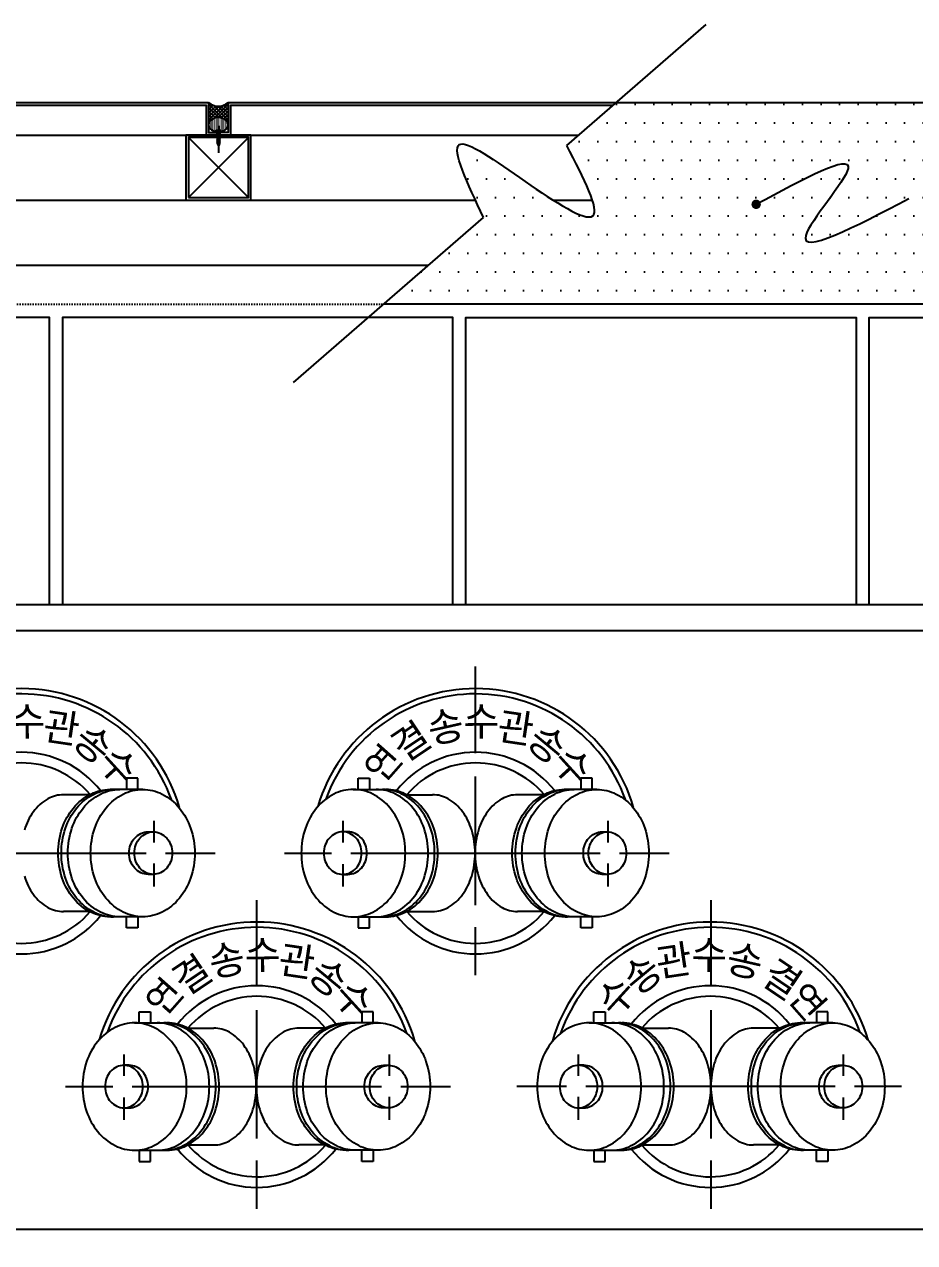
# Model space of a CAD drawing. Header units: millimetres. Extents: x 200 to 163856, y 0 to 163394.
# Drawn here: x 64138 to 64823, y 3743 to 4678 of the extents above; entities that cross this region are included whole.
import ezdxf

# ---------------------------------------------------------------- set-up
doc = ezdxf.new("R2010")
doc.units = ezdxf.units.MM
doc.header["$LTSCALE"] = 10
for name, pattern in [('CEN', [62, 60, -1, 0, -1]), ('CENTER', [65, 60, -2, 1, -2]), ('HIDDEN', [2, 1, -1])]:
    doc.linetypes.add(name, pattern=pattern)
for name, color, linetype in [('01.스텐파이프', 2, 'Continuous'), ('04.부재', 6, 'Continuous'), ('1', 3, 'Continuous'), ('A-ANNO-TEXT1', 7, 'Continuous'), ('A-ST-AXIS-DIM', 7, 'Continuous'), ('ACCY', 6, 'Continuous'), ('CEN', 1, 'CEN'), ('DIM', 4, 'Continuous'), ('g', 3, 'Continuous'), ('OUT', 7, 'Continuous'), ('SYM', 4, 'Continuous'), ('조경', 7, 'Continuous')]:
    doc.layers.add(name, color=color, linetype=linetype)
doc.styles.add('2020음성 1차', font='')
doc.styles.get('2020음성 1차').set_extended_font_data('NanumGothic', bold=True)

# ---------------------------------------------------------------- blocks, each defined once
blk = doc.blocks.new('A$C69C1062F')
at = {"layer": 'ACCY', "color": 1, "linetype": 'CENTER', "ltscale": 10}
blk.add_line((2.2, 0), (2.2, 20.81), dxfattribs=at)
at = {"layer": 'ACCY', "color": 1, "linetype": 'Continuous'}
for p, q in [((0.95, 12.94), (3.14, 13.32)), ((0.95, 12.94), (1.26, 12.82)), ((0.95, 12.17), (3.46, 12.58)), ((0.95, 12.17), (1.26, 12.04)), ((0.95, 11.39), (3.46, 11.8)), ((0.95, 11.39), (1.26, 11.27)), ((0.95, 10.62), (3.46, 11.03)), ((0.95, 10.62), (1.26, 10.49)), ((0.95, 9.84), (3.46, 10.25)), ((0.95, 9.84), (1.26, 9.72)), ((0.95, 9.07), (3.46, 9.48)), ((0.96, 13.01), (2.99, 13.32)), ((0.96, 13.01), (1.26, 13.13)), ((0.96, 12.23), (3.42, 12.64)), ((0.96, 12.23), (1.26, 12.35)), ((0.96, 11.46), (3.42, 11.86)), ((0.96, 11.46), (1.26, 11.58)), ((0.96, 10.68), (3.42, 11.09)), ((0.96, 10.68), (1.26, 10.8)), ((0.96, 9.91), (3.42, 10.31)), ((0.96, 9.91), (1.26, 10.03)), ((0.96, 9.13), (3.42, 9.54)), ((1.26, 13.13), (2.18, 13.32)), ((1.26, 12.82), (3.14, 13.21)), ((1.26, 12.35), (3.14, 12.75)), ((1.26, 12.04), (3.14, 12.43)), ((1.26, 11.58), (3.14, 11.97)), ((1.26, 11.27), (3.14, 11.66)), ((1.26, 10.8), (3.14, 11.2)), ((1.26, 10.49), (3.14, 10.88)), ((1.26, 10.03), (3.14, 10.42)), ((1.26, 9.72), (3.14, 10.11)), ((1.26, 9.25), (3.14, 9.65)), ((3.45, 12.62), (3.14, 12.75)), ((3.44, 12.55), (3.14, 12.43)), ((3.45, 11.85), (3.14, 11.97)), ((3.44, 11.78), (3.14, 11.66)), ((3.45, 11.07), (3.14, 11.2)), ((3.44, 11), (3.14, 10.88)), ((3.45, 10.3), (3.14, 10.42)), ((3.44, 10.23), (3.14, 10.11)), ((3.45, 9.52), (3.14, 9.65)), ((3.44, 9.45), (3.14, 9.33)), ((0.95, 9.07), (1.26, 8.94)), ((0.95, 8.29), (3.46, 8.7)), ((0.95, 8.29), (1.26, 8.17)), ((0.95, 7.52), (3.46, 7.93)), ((0.95, 7.52), (1.26, 7.39)), ((0.95, 6.74), (3.46, 7.15)), ((0.95, 6.74), (1.26, 6.62)), ((0.95, 5.97), (3.46, 6.38)), ((0.95, 5.97), (1.26, 5.84)), ((0.96, 9.13), (1.26, 9.25)), ((0.96, 8.36), (3.42, 8.76)), ((0.96, 8.36), (1.26, 8.48)), ((0.96, 7.58), (3.42, 7.99)), ((0.96, 7.58), (1.26, 7.7)), ((0.96, 6.81), (3.42, 7.21)), ((0.96, 6.81), (1.26, 6.93)), ((0.96, 6.03), (3.42, 6.44)), ((0.96, 6.03), (1.26, 6.15)), ((1.26, 8.94), (3.14, 9.33)), ((1.26, 8.48), (3.14, 8.87)), ((1.26, 8.17), (3.14, 8.56)), ((1.26, 7.7), (3.14, 8.1)), ((1.26, 7.39), (3.14, 7.78)), ((1.26, 6.93), (3.14, 7.32)), ((1.26, 6.62), (3.14, 7.01)), ((1.26, 6.15), (3.14, 6.55)), ((1.26, 5.84), (3.14, 6.23)), ((2.16, 5.45), (3.14, 5.76)), ((2.16, 5.45), (3.42, 5.66)), ((2.17, 5.39), (3.46, 5.6)), ((2.17, 5.39), (3.14, 5.45)), ((3.45, 8.75), (3.14, 8.87)), ((3.44, 8.68), (3.14, 8.56)), ((3.45, 7.97), (3.14, 8.1)), ((3.44, 7.9), (3.14, 7.78)), ((3.45, 7.2), (3.14, 7.32)), ((3.44, 7.13), (3.14, 7.01)), ((3.45, 6.42), (3.14, 6.55)), ((3.44, 6.35), (3.14, 6.23)), ((3.45, 5.64), (3.14, 5.76)), ((3.44, 5.57), (3.14, 5.45))]:
    blk.add_line(p, q, dxfattribs=at)
at = {"layer": 'ACCY', "color": 1}
for p, q in [((1.26, 13.48), (1.96, 14.97)), ((1.26, 13.13), (1.26, 13.48)), ((1.26, 12.35), (1.26, 12.82)), ((1.26, 11.58), (1.26, 12.04)), ((1.26, 10.8), (1.26, 11.27)), ((1.26, 10.03), (1.26, 10.49)), ((1.26, 9.25), (1.26, 9.72)), ((3.14, 13.32), (2.18, 13.32)), ((3.14, 13.48), (2.44, 14.97)), ((3.14, 12.75), (3.14, 13.48)), ((3.14, 11.97), (3.14, 12.43)), ((3.14, 11.2), (3.14, 11.66)), ((3.14, 10.42), (3.14, 10.88)), ((3.14, 9.65), (3.14, 10.11)), ((0, 4.42), (0, 5.04)), ((0, 5.04), (4.4, 5.04)), ((1.26, 8.48), (1.26, 8.94)), ((1.26, 7.7), (1.26, 8.17)), ((1.26, 6.93), (1.26, 7.39)), ((1.26, 6.15), (1.26, 6.62)), ((1.26, 5.04), (1.26, 5.84)), ((3.14, 8.87), (3.14, 9.33)), ((3.14, 8.1), (3.14, 8.56)), ((3.14, 7.32), (3.14, 7.78)), ((3.14, 6.55), (3.14, 7.01)), ((3.14, 5.76), (3.14, 6.23)), ((3.14, 5.04), (3.14, 5.45)), ((4.4, 5.04), (4.4, 4.42))]:
    blk.add_line(p, q, dxfattribs=at)
blk.add_lwpolyline([(3.8, 3.63), (3.66, 3.75), (3.5, 3.81), (3.33, 3.83), (3.16, 3.8), (2.99, 3.76), (2.84, 3.72), (2.71, 3.69), (2.61, 3.69), (2.55, 3.73), (2.52, 3.8), (2.51, 3.9), (2.51, 4.02), (2.52, 4.15), (2.53, 4.28), (2.52, 4.4), (2.5, 4.51), (2.45, 4.59), (2.38, 4.65), (2.29, 4.69), (2.2, 4.7), (2.11, 4.69), (2.02, 4.65), (1.95, 4.59), (1.9, 4.51), (1.88, 4.4), (1.87, 4.28), (1.88, 4.15), (1.89, 4.02), (1.89, 3.9), (1.88, 3.8), (1.85, 3.73), (1.79, 3.69), (1.69, 3.69), (1.56, 3.72), (1.41, 3.76), (1.24, 3.8), (1.07, 3.83), (0.9, 3.81), (0.74, 3.75), (0.6, 3.63)], dxfattribs=at)
at = {"layer": 'ACCY', "color": 1, "linetype": 'Continuous'}
for centre, radius, start, end in [((1, 12.97), 0.0582, 139.86612, 209.92465), ((1, 12.2), 0.0582, 139.86612, 209.92465), ((1, 11.42), 0.0582, 139.86612, 209.92465), ((1, 10.65), 0.0582, 139.86612, 209.92465), ((1, 9.87), 0.0582, 139.86612, 209.92465), ((2.2, 14.81), 0.289, 35.16271, 144.83729), ((3.4, 12.59), 0.0582, 319.86612, 29.92465), ((3.4, 11.82), 0.0582, 319.86612, 29.92465), ((3.4, 11.04), 0.0582, 319.86612, 29.92465), ((3.4, 10.27), 0.0582, 319.86612, 29.92465), ((3.4, 9.49), 0.0582, 319.86612, 29.92465), ((1, 9.1), 0.0582, 139.86612, 209.92465), ((1, 8.32), 0.0582, 139.86612, 209.92465), ((1, 7.55), 0.0582, 139.86612, 209.92465), ((1, 6.77), 0.0582, 139.86612, 209.92465), ((1, 6), 0.0582, 139.86612, 209.92465), ((2.18, 5.42), 0.0378, 130.72712, 249.31493), ((3.4, 8.72), 0.0582, 319.86612, 29.92465), ((3.4, 7.94), 0.0582, 319.86612, 29.92465), ((3.4, 7.17), 0.0582, 319.86612, 29.92465), ((3.4, 6.39), 0.0582, 319.86612, 29.92465), ((3.4, 5.61), 0.0582, 319.86612, 29.92465)]:
    blk.add_arc(centre, radius, start, end, dxfattribs=at)
at = {"layer": 'ACCY', "color": 1}
for centre, radius, start, end in [((0.82, 4.42), 0.818, 180.02335, 254.41138), ((2.2, 9.29), 5.89, 254.20502, 285.79498), ((3.58, 4.42), 0.818, 285.58862, 359.97665)]:
    blk.add_arc(centre, radius, start, end, dxfattribs=at)
blk = doc.blocks.new('A$C5A103C25')
at = {"color": 0, "linetype": 'ByBlock', "const_width": 4.8}
blk.add_lwpolyline([(7.2, 38.7, 1), (2.4, 38.7, 1)], format="xyb", close=True, dxfattribs=at)
at = {"layer": 'DIM'}
blk.add_spline([(4.8, 38.7), (99, 75.3), (55.6, 6.8), (161.3, 44.6)], degree=3, dxfattribs=at)

msp = doc.modelspace()

# ---------------------------------------------------------------- hatches: boundary and pattern name
at = {"layer": '04.부재', "linetype": 'ByBlock'}
h = msp.add_hatch(dxfattribs=at)
h.set_pattern_fill('ANSI37', color=256, scale=15, angle=270, style=0)
h.set_pattern_definition([(45, (6579090.3504, -438635.0318), (1.3258252147, -1.3258252147), []), (315, (6579090.3504, -438635.0318), (-1.3258252147, -1.3258252147), [])])
edge = h.paths.add_edge_path()
edge.add_ellipse((64287.54122, 4601.22494), major_axis=(7.5, 0), ratio=0.724551564, start_angle=0, end_angle=180)
edge.add_line((64280.04122, 4601.22494), (64280.04122, 4618.2908))
edge.add_arc((64287.54122, 4626.55231), 11.15807, 227.76604296, 312.23395704)
edge.add_line((64295.04122, 4618.2908), (64295.04122, 4603.2908))
edge.add_line((64295.04122, 4603.2908), (64295.04122, 4601.22494))
h = msp.add_hatch(dxfattribs=at)
h.set_pattern_fill('DOTS', color=256, scale=15, angle=270, style=0)
h.set_pattern_definition([(270, (6589399.4058, -479033.2858), (-0.9375, -0.46875), [0, -0.9375])])
edge = h.paths.add_edge_path()
edge.add_ellipse((64287.54122, 4601.22494), major_axis=(7.5, 0), ratio=0.724551564, start_angle=0, end_angle=360, ccw=False)
at = {"layer": 'A-ANNO-TEXT1'}
h = msp.add_hatch(dxfattribs=at)
h.set_pattern_fill('DOTS', color=256, scale=9, style=0)
h.set_pattern_definition([(0, (-462793.87, 2357325.218), (7.14375, 14.2875), [0, -14.2875])])
edge = h.paths.add_edge_path()
edge.add_line((65297.74125, 4463.2908), (65297.74125, 4618.2908))
edge.add_line((65297.74125, 4618.2908), (64593.29303, 4618.2908))
edge.add_line((64593.29303, 4618.2908), (64555.18315, 4585.25825))
edge.add_spline(control_points=[(64555.18315, 4585.25825), (64568.38556, 4560.03946), (64593.2062, 4511.44127), (64522.8576, 4556.87748), (64455.14013, 4606.75142), (64478.82961, 4556.24557), (64491.38786, 4529.96231)], knot_values=[7.438223174, 7.438223174, 7.438223174, 7.438223174, 242.633738025, 475.675821271, 708.033786665, 947.478774371, 947.478774371, 947.478774371, 947.478774371], degree=3, periodic=0)
edge.add_line((64491.38786, 4529.96231), (64417.14124, 4465.60746))
edge.add_line((64417.14124, 4465.60746), (64417.14124, 4463.2908))
edge.add_line((64417.14124, 4463.2908), (65297.74125, 4463.2908))
h.paths.add_polyline_path([(65312.74125, 4463.2908), (65362.34119, 4463.2908), (65362.34119, 4618.2908), (65312.74125, 4618.2908)])

# ---------------------------------------------------------------- linework, layer by layer
at = {"layer": '01.스텐파이프'}
msp.add_lwpolyline([(64262.54122, 4543.2908), (64312.54122, 4543.2908), (64312.54122, 4593.2908), (64262.54122, 4593.2908)], close=True, dxfattribs=at)
at = {"layer": '01.스텐파이프', "color": 7, "linetype": 'ByBlock'}
msp.add_lwpolyline([(64264.54122, 4545.2908), (64310.54122, 4545.2908), (64310.54122, 4591.2908), (64264.54122, 4591.2908)], close=True, dxfattribs=at)
at = {"layer": '04.부재', "linetype": 'ByBlock'}
msp.add_arc((64287.54122, 4626.55231), 11.15807, 227.76604296, 312.23395704, dxfattribs=at)
at = {"layer": '04.부재', "linetype": 'ByBlock', "extrusion": (0, 0, -1)}
msp.add_ellipse((64287.54122, 4601.22494), major_axis=(7.5, 0), ratio=0.724551564, dxfattribs=at)
at = {"layer": 'A-ANNO-TEXT1'}
for p, q in [((64555.18315, 4585.25825), (64662.51543, 4678.2908)), ((64345.2461, 4403.2908), (64491.38786, 4529.96231)), ((63237.74125, 4493.2908), (64449.0797, 4493.2908))]:
    msp.add_line(p, q, dxfattribs=at)
msp.add_open_spline([(64491.38786, 4529.96231), (64478.82961, 4556.24557), (64455.14013, 4606.75142), (64522.8576, 4556.87748), (64593.2062, 4511.44127), (64568.38556, 4560.03946), (64555.18315, 4585.25825)], degree=3, knots=[7.438223174, 7.438223174, 7.438223174, 7.438223174, 246.88321088, 479.241176274, 712.28325952, 947.478774371, 947.478774371, 947.478774371, 947.478774371], dxfattribs=at)
at = {"layer": 'CEN', "color": 6, "linetype": 'ByBlock'}
for p, q in [((63287.74125, 4593.2908), (64564.45036, 4593.2908)), ((63287.74125, 4543.2908), (64485.07537, 4543.2908)), ((64544.79686, 4543.2908), (64574.92698, 4543.2908))]:
    msp.add_line(p, q, dxfattribs=at)
at = {"layer": 'CEN', "linetype": 'ByBlock'}
for p, q in [((64264.54122, 4545.2908), (64310.54122, 4591.2908)), ((64310.54122, 4545.2908), (64264.54122, 4591.2908))]:
    msp.add_line(p, q, dxfattribs=at)
at = {"layer": 'g'}
msp.add_line((65362.34119, 4463.2908), (64414.4685, 4463.2908), dxfattribs=at)
for points in [[(63270.74125, 4593.2908), (63270.74125, 4595.2908), (63277.74125, 4595.2908), (63277.74125, 4618.2908), (64280.04122, 4618.2908)], [(63270.74125, 4593.2908), (63279.74125, 4593.2908), (63279.74125, 4616.2908), (64278.04122, 4616.2908), (64278.04122, 4593.2908), (64287.04122, 4593.2908)], [(64280.04122, 4618.2908), (64280.04122, 4595.2908), (64287.04122, 4595.2908), (64287.04122, 4593.2908)], [(64295.04122, 4618.2908), (64295.04122, 4595.2908), (64288.04122, 4595.2908), (64288.04122, 4593.2908)], [(64288.04122, 4593.2908), (64297.04122, 4593.2908), (64297.04122, 4616.2908), (64590.98562, 4616.2908)], [(64295.04122, 4618.2908), (65362.34119, 4618.2908), (65362.34119, 4463.2908)]]:
    msp.add_lwpolyline(points, dxfattribs=at)
at = {"layer": 'OUT', "color": 4}
for p, q in [((65017.64122, 4212.64347), (63557.64125, 4212.64347)), ((64484.98493, 4185.05048), (64484.98493, 4118.60759)), ((64225.72136, 4099.2978), (64216.98292, 4099.2978)), ((64216.98292, 4099.2978), (64216.98292, 4090.73328)), ((64225.72136, 4090.73328), (64225.72136, 4099.2978)), ((64394.85919, 4099.2978), (64403.59764, 4099.2978)), ((64394.85919, 4090.73328), (64394.85919, 4099.2978)), ((64403.59764, 4099.2978), (64403.59764, 4090.73328)), ((64484.98493, 4100.54226), (64484.98493, 4001.95715)), ((64574.72136, 4099.2978), (64565.98292, 4099.2978)), ((64565.98292, 4099.2978), (64565.98292, 4090.73328)), ((64574.72136, 4090.73328), (64574.72136, 4099.2978)), ((64229.35634, 4090.73328), (64204.35758, 4090.73328)), ((64391.22422, 4090.73328), (64416.22297, 4090.73328)), ((64578.35634, 4090.73328), (64553.35758, 4090.73328)), ((64188.47638, 4086.65673), (64168.40843, 4086.65673)), ((64432.10417, 4086.65673), (64452.17212, 4086.65673)), ((64537.47638, 4086.65673), (64517.40843, 4086.65673)), ((64237.89874, 4066.52607), (64237.89874, 4049.95932)), ((64383.07111, 4066.52607), (64383.07111, 4049.95932)), ((64586.89874, 4066.52607), (64586.89874, 4049.95932)), ((64040.38355, 4041.81465), (64231.89631, 4041.81465)), ((64237.89874, 4033.9586), (64237.89874, 4016.27609)), ((64246.86631, 4041.81465), (64285.07404, 4041.81465)), ((64338.27907, 4041.81465), (64374.41355, 4041.81465)), ((64383.07111, 4033.44244), (64383.07111, 4016.27609)), ((64389.38355, 4041.81465), (64580.89631, 4041.81465)), ((64586.89874, 4033.9586), (64586.89874, 4016.27609)), ((64595.86631, 4041.81465), (64634.07404, 4041.81465)), ((64316.85095, 4005.7771), (64316.85095, 3939.33421)), ((64665.85095, 4005.7771), (64665.85095, 3939.33421)), ((64188.47638, 3996.97257), (64168.40843, 3996.97257)), ((64432.10417, 3996.97257), (64452.17212, 3996.97257)), ((64537.47638, 3996.97257), (64517.40843, 3996.97257)), ((64229.35634, 3992.89602), (64204.35758, 3992.89602)), ((64216.98292, 3984.33151), (64216.98292, 3992.89602)), ((64225.72136, 3992.89602), (64225.72136, 3984.33151)), ((64391.22422, 3992.89602), (64416.22297, 3992.89602)), ((64394.85919, 3992.89602), (64394.85919, 3984.33151)), ((64403.59764, 3984.33151), (64403.59764, 3992.89602)), ((64578.35634, 3992.89602), (64553.35758, 3992.89602)), ((64565.98292, 3984.33151), (64565.98292, 3992.89602)), ((64574.72136, 3992.89602), (64574.72136, 3984.33151)), ((64225.72136, 3984.33151), (64216.98292, 3984.33151)), ((64394.85919, 3984.33151), (64403.59764, 3984.33151)), ((64484.98493, 3984.92412), (64484.98493, 3948.00166)), ((64574.72136, 3984.33151), (64565.98292, 3984.33151)), ((64316.85095, 3921.26887), (64316.85095, 3822.68376)), ((64665.85095, 3921.26887), (64665.85095, 3822.68376)), ((64223.09024, 3911.4599), (64248.08899, 3911.4599)), ((64226.72522, 3920.02441), (64235.46366, 3920.02441)), ((64226.72522, 3911.4599), (64226.72522, 3920.02441)), ((64235.46366, 3920.02441), (64235.46366, 3911.4599)), ((64410.22236, 3911.4599), (64385.22361, 3911.4599)), ((64406.58738, 3920.02441), (64397.84894, 3920.02441)), ((64397.84894, 3920.02441), (64397.84894, 3911.4599)), ((64406.58738, 3911.4599), (64406.58738, 3920.02441)), ((64572.47954, 3911.4599), (64597.47829, 3911.4599)), ((64576.11452, 3911.4599), (64576.11452, 3920.02441)), ((64576.11452, 3920.02441), (64584.85296, 3920.02441)), ((64584.85296, 3920.02441), (64584.85296, 3911.4599)), ((64759.61166, 3911.4599), (64734.61291, 3911.4599)), ((64747.23824, 3920.02441), (64747.23824, 3911.4599)), ((64755.97668, 3920.02441), (64747.23824, 3920.02441)), ((64755.97668, 3911.4599), (64755.97668, 3920.02441)), ((64263.97019, 3907.38335), (64284.03814, 3907.38335)), ((64369.34241, 3907.38335), (64349.27445, 3907.38335)), ((64613.35949, 3907.38335), (64633.42744, 3907.38335)), ((64718.73171, 3907.38335), (64698.66375, 3907.38335)), ((64214.93713, 3887.25269), (64214.93713, 3870.68594)), ((64418.76476, 3887.25269), (64418.76476, 3870.68594)), ((64563.93713, 3887.25269), (64563.93713, 3870.68594)), ((64767.76476, 3887.25269), (64767.76476, 3870.68594)), ((64170.14509, 3862.54127), (64206.27957, 3862.54127)), ((64221.24957, 3862.54127), (64412.76233, 3862.54127)), ((64427.73233, 3862.54127), (64465.94006, 3862.54127)), ((64554.96957, 3862.54127), (64516.76184, 3862.54127)), ((64761.45233, 3862.54127), (64569.93957, 3862.54127)), ((64812.55681, 3862.54127), (64776.42233, 3862.54127)), ((64214.93713, 3854.16906), (64214.93713, 3837.0027)), ((64418.76476, 3854.68521), (64418.76476, 3837.0027)), ((64563.93713, 3854.68521), (64563.93713, 3837.0027)), ((64767.76476, 3854.16906), (64767.76476, 3837.0027)), ((64263.97019, 3817.69919), (64284.03814, 3817.69919)), ((64369.34241, 3817.69919), (64349.27445, 3817.69919)), ((64613.35949, 3817.69919), (64633.42744, 3817.69919)), ((64718.73171, 3817.69919), (64698.66375, 3817.69919)), ((64223.09024, 3813.62264), (64248.08899, 3813.62264)), ((64226.72522, 3813.62264), (64226.72522, 3805.05812)), ((64235.46366, 3805.05812), (64235.46366, 3813.62264)), ((64410.22236, 3813.62264), (64385.22361, 3813.62264)), ((64397.84894, 3805.05812), (64397.84894, 3813.62264)), ((64406.58738, 3813.62264), (64406.58738, 3805.05812)), ((64572.47954, 3813.62264), (64597.47829, 3813.62264)), ((64576.11452, 3813.62264), (64576.11452, 3805.05812)), ((64584.85296, 3805.05812), (64584.85296, 3813.62264)), ((64759.61166, 3813.62264), (64734.61291, 3813.62264)), ((64747.23824, 3805.05812), (64747.23824, 3813.62264)), ((64755.97668, 3813.62264), (64755.97668, 3805.05812)), ((64226.72522, 3805.05812), (64235.46366, 3805.05812)), ((64316.85095, 3805.65073), (64316.85095, 3768.72827)), ((64406.58738, 3805.05812), (64397.84894, 3805.05812)), ((64576.11452, 3805.05812), (64584.85296, 3805.05812)), ((64665.85095, 3805.65073), (64665.85095, 3768.72827)), ((64755.97668, 3805.05812), (64747.23824, 3805.05812)), ((65017.64122, 3752.67859), (63557.64125, 3752.67859))]:
    msp.add_line(p, q, dxfattribs=at)
for points in [[(64204.35758, 3992.89602, -0.117754088), (64189.47283, 3996.45079, -0.104495118), (64176.07108, 4007.22395, -0.089960761), (64167.50762, 4022.677, -0.081830184), (64164.35443, 4041.81465, -0.081830184), (64167.50762, 4060.9523, -0.089960761), (64176.07108, 4076.40535, -0.104495118), (64189.47283, 4087.17851, -0.117754088), (64204.35758, 4090.73328)], [(64191.97271, 3996.45079, -0.104495118), (64178.57096, 4007.22395, -0.089960761), (64170.0075, 4022.677, -0.081830184), (64166.85431, 4041.81465, -0.081830184), (64170.0075, 4060.9523, -0.089960761), (64178.57096, 4076.40535, -0.104495118), (64191.97271, 4087.17851, -0.117754088), (64206.85746, 4090.73328)], [(64211.85721, 3992.89602, -0.117754088), (64196.97246, 3996.45079, -0.104495118), (64183.57071, 4007.22395, -0.089960761), (64175.00725, 4022.677, -0.081830184), (64171.85406, 4041.81465, -0.081830184), (64175.00725, 4060.9523, -0.089960761), (64183.57071, 4076.40535, -0.104495118), (64196.97246, 4087.17851, -0.117754088), (64211.85721, 4090.73328)], [(64408.72334, 3992.89602, 0.117754088), (64423.60809, 3996.45079, 0.104495118), (64437.00984, 4007.22395, 0.089960761), (64445.5733, 4022.677, 0.081830184), (64448.72649, 4041.81465, 0.081830184), (64445.5733, 4060.9523, 0.089960761), (64437.00984, 4076.40535, 0.104495118), (64423.60809, 4087.17851, 0.117754088), (64408.72334, 4090.73328)], [(64428.60784, 3996.45079, 0.104495118), (64442.00959, 4007.22395, 0.089960761), (64450.57305, 4022.677, 0.081830184), (64453.72624, 4041.81465, 0.081830184), (64450.57305, 4060.9523, 0.089960761), (64442.00959, 4076.40535, 0.104495118), (64428.60784, 4087.17851, 0.117754088), (64413.72309, 4090.73328)], [(64416.22297, 3992.89602, 0.117754088), (64431.10772, 3996.45079, 0.104495118), (64444.50947, 4007.22395, 0.089960761), (64453.07293, 4022.677, 0.081830184), (64456.22612, 4041.81465, 0.081830184), (64453.07293, 4060.9523, 0.089960761), (64444.50947, 4076.40535, 0.104495118), (64431.10772, 4087.17851, 0.117754088), (64416.22297, 4090.73328)], [(64553.35758, 3992.89602, -0.117754088), (64538.47283, 3996.45079, -0.104495118), (64525.07108, 4007.22395, -0.089960761), (64516.50762, 4022.677, -0.081830184), (64513.35443, 4041.81465, -0.081830184), (64516.50762, 4060.9523, -0.089960761), (64525.07108, 4076.40535, -0.104495118), (64538.47283, 4087.17851, -0.117754088), (64553.35758, 4090.73328)], [(64540.97271, 3996.45079, -0.104495118), (64527.57096, 4007.22395, -0.089960761), (64519.0075, 4022.677, -0.081830184), (64515.85431, 4041.81465, -0.081830184), (64519.0075, 4060.9523, -0.089960761), (64527.57096, 4076.40535, -0.104495118), (64540.97271, 4087.17851, -0.117754088), (64555.85746, 4090.73328)], [(64560.85721, 3992.89602, -0.117754088), (64545.97246, 3996.45079, -0.104495118), (64532.57071, 4007.22395, -0.089960761), (64524.00725, 4022.677, -0.081830184), (64520.85406, 4041.81465, -0.081830184), (64524.00725, 4060.9523, -0.089960761), (64532.57071, 4076.40535, -0.104495118), (64545.97246, 4087.17851, -0.117754088), (64560.85721, 4090.73328)], [(64237.50944, 4025.50844), (64233.47158, 4025.50844, -0.109190934), (64227.99425, 4026.71902, -0.102298318), (64223.19482, 4030.28442, -0.093853988), (64220.06808, 4035.4909, -0.088646576), (64218.93804, 4041.81465, -0.088646576), (64220.06808, 4048.1384, -0.093853988), (64223.19482, 4053.34488, -0.102298318), (64227.99425, 4056.91028, -0.109190934), (64233.47158, 4058.12086), (64237.50944, 4058.12086)], [(64383.07111, 4025.50844), (64387.10897, 4025.50844, 0.109190934), (64392.5863, 4026.71902, 0.102298318), (64397.38574, 4030.28442, 0.093853988), (64400.51247, 4035.4909, 0.088646576), (64401.64251, 4041.81465, 0.088646576), (64400.51247, 4048.1384, 0.093853988), (64397.38574, 4053.34488, 0.102298318), (64392.5863, 4056.91028, 0.109190934), (64387.10897, 4058.12086), (64383.07111, 4058.12086)], [(64586.50944, 4025.50844), (64582.47158, 4025.50844, -0.109190934), (64576.99425, 4026.71902, -0.102298318), (64572.19482, 4030.28442, -0.093853988), (64569.06808, 4035.4909, -0.088646576), (64567.93804, 4041.81465, -0.088646576), (64569.06808, 4048.1384, -0.093853988), (64572.19482, 4053.34488, -0.102298318), (64576.99425, 4056.91028, -0.109190934), (64582.47158, 4058.12086), (64586.50944, 4058.12086)], [(64240.58936, 3813.62264, 0.117754088), (64255.47411, 3817.17741, 0.104495118), (64268.87586, 3827.95057, 0.089960761), (64277.43933, 3843.40362, 0.081830184), (64280.59251, 3862.54127, 0.081830184), (64277.43933, 3881.67892, 0.089960761), (64268.87586, 3897.13196, 0.104495118), (64255.47411, 3907.90513, 0.117754088), (64240.58936, 3911.4599)], [(64260.47386, 3817.17741, 0.104495118), (64273.87561, 3827.95057, 0.089960761), (64282.43908, 3843.40362, 0.081830184), (64285.59226, 3862.54127, 0.081830184), (64282.43908, 3881.67892, 0.089960761), (64273.87561, 3897.13196, 0.104495118), (64260.47386, 3907.90513, 0.117754088), (64245.58911, 3911.4599)], [(64248.08899, 3813.62264, 0.117754088), (64262.97374, 3817.17741, 0.104495118), (64276.37549, 3827.95057, 0.089960761), (64284.93895, 3843.40362, 0.081830184), (64288.09214, 3862.54127, 0.081830184), (64284.93895, 3881.67892, 0.089960761), (64276.37549, 3897.13196, 0.104495118), (64262.97374, 3907.90513, 0.117754088), (64248.08899, 3911.4599)], [(64385.22361, 3813.62264, -0.117754088), (64370.33886, 3817.17741, -0.104495118), (64356.93711, 3827.95057, -0.089960761), (64348.37364, 3843.40362, -0.081830184), (64345.22046, 3862.54127, -0.081830184), (64348.37364, 3881.67892, -0.089960761), (64356.93711, 3897.13196, -0.104495118), (64370.33886, 3907.90513, -0.117754088), (64385.22361, 3911.4599)], [(64372.83873, 3817.17741, -0.104495118), (64359.43698, 3827.95057, -0.089960761), (64350.87352, 3843.40362, -0.081830184), (64347.72033, 3862.54127, -0.081830184), (64350.87352, 3881.67892, -0.089960761), (64359.43698, 3897.13196, -0.104495118), (64372.83873, 3907.90513, -0.117754088), (64387.72348, 3911.4599)], [(64392.72323, 3813.62264, -0.117754088), (64377.83848, 3817.17741, -0.104495118), (64364.43673, 3827.95057, -0.089960761), (64355.87327, 3843.40362, -0.081830184), (64352.72008, 3862.54127, -0.081830184), (64355.87327, 3881.67892, -0.089960761), (64364.43673, 3897.13196, -0.104495118), (64377.83848, 3907.90513, -0.117754088), (64392.72323, 3911.4599)], [(64589.97866, 3813.62264, 0.117754088), (64604.86342, 3817.17741, 0.104495118), (64618.26516, 3827.95057, 0.089960761), (64626.82863, 3843.40362, 0.081830184), (64629.98182, 3862.54127, 0.081830184), (64626.82863, 3881.67892, 0.089960761), (64618.26516, 3897.13196, 0.104495118), (64604.86342, 3907.90513, 0.117754088), (64589.97866, 3911.4599)], [(64609.86317, 3817.17741, 0.104495118), (64623.26491, 3827.95057, 0.089960761), (64631.82838, 3843.40362, 0.081830184), (64634.98157, 3862.54127, 0.081830184), (64631.82838, 3881.67892, 0.089960761), (64623.26491, 3897.13196, 0.104495118), (64609.86317, 3907.90513, 0.117754088), (64594.97841, 3911.4599)], [(64597.47829, 3813.62264, 0.117754088), (64612.36304, 3817.17741, 0.104495118), (64625.76479, 3827.95057, 0.089960761), (64634.32825, 3843.40362, 0.081830184), (64637.48144, 3862.54127, 0.081830184), (64634.32825, 3881.67892, 0.089960761), (64625.76479, 3897.13196, 0.104495118), (64612.36304, 3907.90513, 0.117754088), (64597.47829, 3911.4599)], [(64734.61291, 3813.62264, -0.117754088), (64719.72816, 3817.17741, -0.104495118), (64706.32641, 3827.95057, -0.089960761), (64697.76295, 3843.40362, -0.081830184), (64694.60976, 3862.54127, -0.081830184), (64697.76295, 3881.67892, -0.089960761), (64706.32641, 3897.13196, -0.104495118), (64719.72816, 3907.90513, -0.117754088), (64734.61291, 3911.4599)], [(64722.22803, 3817.17741, -0.104495118), (64708.82628, 3827.95057, -0.089960761), (64700.26282, 3843.40362, -0.081830184), (64697.10963, 3862.54127, -0.081830184), (64700.26282, 3881.67892, -0.089960761), (64708.82628, 3897.13196, -0.104495118), (64722.22803, 3907.90513, -0.117754088), (64737.11278, 3911.4599)], [(64742.11253, 3813.62264, -0.117754088), (64727.22778, 3817.17741, -0.104495118), (64713.82603, 3827.95057, -0.089960761), (64705.26257, 3843.40362, -0.081830184), (64702.10938, 3862.54127, -0.081830184), (64705.26257, 3881.67892, -0.089960761), (64713.82603, 3897.13196, -0.104495118), (64727.22778, 3907.90513, -0.117754088), (64742.11253, 3911.4599)], [(64214.93713, 3846.23506), (64218.97499, 3846.23506, 0.109190934), (64224.45232, 3847.44564, 0.102298318), (64229.25176, 3851.01103, 0.093853988), (64232.3785, 3856.21752, 0.088646576), (64233.50853, 3862.54127, 0.088646576), (64232.3785, 3868.86502, 0.093853988), (64229.25176, 3874.0715, 0.102298318), (64224.45232, 3877.63689, 0.109190934), (64218.97499, 3878.84748), (64214.93713, 3878.84748)], [(64418.37546, 3846.23506), (64414.3376, 3846.23506, -0.109190934), (64408.86027, 3847.44564, -0.102298318), (64404.06084, 3851.01103, -0.093853988), (64400.9341, 3856.21752, -0.088646576), (64399.80406, 3862.54127, -0.088646576), (64400.9341, 3868.86502, -0.093853988), (64404.06084, 3874.0715, -0.102298318), (64408.86027, 3877.63689, -0.109190934), (64414.3376, 3878.84748), (64418.37546, 3878.84748)], [(64564.32643, 3846.23506), (64568.36429, 3846.23506, 0.109190934), (64573.84162, 3847.44564, 0.102298318), (64578.64106, 3851.01103, 0.093853988), (64581.7678, 3856.21752, 0.088646576), (64582.89783, 3862.54127, 0.088646576), (64581.7678, 3868.86502, 0.093853988), (64578.64106, 3874.0715, 0.102298318), (64573.84162, 3877.63689, 0.109190934), (64568.36429, 3878.84748), (64564.32643, 3878.84748)], [(64767.76476, 3846.23506), (64763.7269, 3846.23506, -0.109190934), (64758.24957, 3847.44564, -0.102298318), (64753.45014, 3851.01103, -0.093853988), (64750.3234, 3856.21752, -0.088646576), (64749.19336, 3862.54127, -0.088646576), (64750.3234, 3868.86502, -0.093853988), (64753.45014, 3874.0715, -0.102298318), (64758.24957, 3877.63689, -0.109190934), (64763.7269, 3878.84748), (64767.76476, 3878.84748)]]:
    msp.add_lwpolyline(points, format="xyb", dxfattribs=at)
for points in [[(64229.35634, 4090.73328, -0.117754088), (64244.24109, 4087.17851, -0.104495118), (64257.64283, 4076.40535, -0.089960761), (64266.2063, 4060.9523, -0.081830184), (64269.35949, 4041.81465, -0.081830184), (64266.2063, 4022.677, -0.089960761), (64257.64283, 4007.22395, -0.104495118), (64244.24109, 3996.45079, -0.117754088), (64229.35634, 3992.89602, -0.117754088), (64214.47158, 3996.45079, -0.104495118), (64201.06984, 4007.22395, -0.089960761), (64192.50637, 4022.677, -0.081830184), (64189.35318, 4041.81465, -0.081830184), (64192.50637, 4060.9523, -0.089960761), (64201.06984, 4076.40535, -0.104495118), (64214.47158, 4087.17851, -0.117754088)], [(64391.22422, 4090.73328, 0.117754088), (64376.33946, 4087.17851, 0.104495118), (64362.93772, 4076.40535, 0.089960761), (64354.37425, 4060.9523, 0.081830184), (64351.22106, 4041.81465, 0.081830184), (64354.37425, 4022.677, 0.089960761), (64362.93772, 4007.22395, 0.104495118), (64376.33946, 3996.45079, 0.117754088), (64391.22422, 3992.89602, 0.117754088), (64406.10897, 3996.45079, 0.104495118), (64419.51071, 4007.22395, 0.089960761), (64428.07418, 4022.677, 0.081830184), (64431.22737, 4041.81465, 0.081830184), (64428.07418, 4060.9523, 0.089960761), (64419.51071, 4076.40535, 0.104495118), (64406.10897, 4087.17851, 0.117754088)], [(64578.35634, 4090.73328, -0.117754088), (64593.24109, 4087.17851, -0.104495118), (64606.64283, 4076.40535, -0.089960761), (64615.2063, 4060.9523, -0.081830184), (64618.35949, 4041.81465, -0.081830184), (64615.2063, 4022.677, -0.089960761), (64606.64283, 4007.22395, -0.104495118), (64593.24109, 3996.45079, -0.117754088), (64578.35634, 3992.89602, -0.117754088), (64563.47158, 3996.45079, -0.104495118), (64550.06984, 4007.22395, -0.089960761), (64541.50637, 4022.677, -0.081830184), (64538.35318, 4041.81465, -0.081830184), (64541.50637, 4060.9523, -0.089960761), (64550.06984, 4076.40535, -0.104495118), (64563.47158, 4087.17851, -0.117754088)], [(64227.23268, 4030.28442, -0.093853988), (64224.10594, 4035.4909, -0.088646576), (64222.9759, 4041.81465, -0.088646576), (64224.10594, 4048.1384, -0.093853988), (64227.23268, 4053.34488, -0.102298318), (64232.03211, 4056.91028, -0.109190934), (64237.50944, 4058.12086, -0.109190934), (64242.98677, 4056.91028, -0.102298318), (64247.78621, 4053.34488, -0.093853988), (64250.91294, 4048.1384, -0.088646576), (64252.04298, 4041.81465, -0.088646576), (64250.91294, 4035.4909, -0.093853988), (64247.78621, 4030.28442, -0.102298318), (64242.98677, 4026.71902, -0.109190934), (64237.50944, 4025.50844, -0.109190934), (64232.03211, 4026.71902, -0.102298318)], [(64393.34787, 4030.28442, 0.093853988), (64396.47461, 4035.4909, 0.088646576), (64397.60465, 4041.81465, 0.088646576), (64396.47461, 4048.1384, 0.093853988), (64393.34787, 4053.34488, 0.102298318), (64388.54844, 4056.91028, 0.109190934), (64383.07111, 4058.12086, 0.109190934), (64377.59378, 4056.91028, 0.102298318), (64372.79434, 4053.34488, 0.093853988), (64369.66761, 4048.1384, 0.088646576), (64368.53757, 4041.81465, 0.088646576), (64369.66761, 4035.4909, 0.093853988), (64372.79434, 4030.28442, 0.102298318), (64377.59378, 4026.71902, 0.109190934), (64383.07111, 4025.50844, 0.109190934), (64388.54844, 4026.71902, 0.102298318)], [(64576.23268, 4030.28442, -0.093853988), (64573.10594, 4035.4909, -0.088646576), (64571.9759, 4041.81465, -0.088646576), (64573.10594, 4048.1384, -0.093853988), (64576.23268, 4053.34488, -0.102298318), (64581.03211, 4056.91028, -0.109190934), (64586.50944, 4058.12086, -0.109190934), (64591.98677, 4056.91028, -0.102298318), (64596.78621, 4053.34488, -0.093853988), (64599.91294, 4048.1384, -0.088646576), (64601.04298, 4041.81465, -0.088646576), (64599.91294, 4035.4909, -0.093853988), (64596.78621, 4030.28442, -0.102298318), (64591.98677, 4026.71902, -0.109190934), (64586.50944, 4025.50844, -0.109190934), (64581.03211, 4026.71902, -0.102298318)], [(64223.09024, 3911.4599, 0.117754088), (64208.20549, 3907.90513, 0.104495118), (64194.80374, 3897.13196, 0.089960761), (64186.24027, 3881.67892, 0.081830184), (64183.08709, 3862.54127, 0.081830184), (64186.24027, 3843.40362, 0.089960761), (64194.80374, 3827.95057, 0.104495118), (64208.20549, 3817.17741, 0.117754088), (64223.09024, 3813.62264, 0.117754088), (64237.97499, 3817.17741, 0.104495118), (64251.37674, 3827.95057, 0.089960761), (64259.9402, 3843.40362, 0.081830184), (64263.09339, 3862.54127, 0.081830184), (64259.9402, 3881.67892, 0.089960761), (64251.37674, 3897.13196, 0.104495118), (64237.97499, 3907.90513, 0.117754088)], [(64410.22236, 3911.4599, -0.117754088), (64425.10711, 3907.90513, -0.104495118), (64438.50886, 3897.13196, -0.089960761), (64447.07232, 3881.67892, -0.081830184), (64450.22551, 3862.54127, -0.081830184), (64447.07232, 3843.40362, -0.089960761), (64438.50886, 3827.95057, -0.104495118), (64425.10711, 3817.17741, -0.117754088), (64410.22236, 3813.62264, -0.117754088), (64395.33761, 3817.17741, -0.104495118), (64381.93586, 3827.95057, -0.089960761), (64373.3724, 3843.40362, -0.081830184), (64370.21921, 3862.54127, -0.081830184), (64373.3724, 3881.67892, -0.089960761), (64381.93586, 3897.13196, -0.104495118), (64395.33761, 3907.90513, -0.117754088)], [(64572.47954, 3911.4599, 0.117754088), (64557.59479, 3907.90513, 0.104495118), (64544.19304, 3897.13196, 0.089960761), (64535.62958, 3881.67892, 0.081830184), (64532.47639, 3862.54127, 0.081830184), (64535.62958, 3843.40362, 0.089960761), (64544.19304, 3827.95057, 0.104495118), (64557.59479, 3817.17741, 0.117754088), (64572.47954, 3813.62264, 0.117754088), (64587.36429, 3817.17741, 0.104495118), (64600.76604, 3827.95057, 0.089960761), (64609.3295, 3843.40362, 0.081830184), (64612.48269, 3862.54127, 0.081830184), (64609.3295, 3881.67892, 0.089960761), (64600.76604, 3897.13196, 0.104495118), (64587.36429, 3907.90513, 0.117754088)], [(64759.61166, 3911.4599, -0.117754088), (64774.49641, 3907.90513, -0.104495118), (64787.89816, 3897.13196, -0.089960761), (64796.46162, 3881.67892, -0.081830184), (64799.61481, 3862.54127, -0.081830184), (64796.46162, 3843.40362, -0.089960761), (64787.89816, 3827.95057, -0.104495118), (64774.49641, 3817.17741, -0.117754088), (64759.61166, 3813.62264, -0.117754088), (64744.72691, 3817.17741, -0.104495118), (64731.32516, 3827.95057, -0.089960761), (64722.7617, 3843.40362, -0.081830184), (64719.60851, 3862.54127, -0.081830184), (64722.7617, 3881.67892, -0.089960761), (64731.32516, 3897.13196, -0.104495118), (64744.72691, 3907.90513, -0.117754088)], [(64225.2139, 3851.01103, 0.093853988), (64228.34064, 3856.21752, 0.088646576), (64229.47067, 3862.54127, 0.088646576), (64228.34064, 3868.86502, 0.093853988), (64225.2139, 3874.0715, 0.102298318), (64220.41446, 3877.63689, 0.109190934), (64214.93713, 3878.84748, 0.109190934), (64209.4598, 3877.63689, 0.102298318), (64204.66037, 3874.0715, 0.093853988), (64201.53363, 3868.86502, 0.088646576), (64200.40359, 3862.54127, 0.088646576), (64201.53363, 3856.21752, 0.093853988), (64204.66037, 3851.01103, 0.102298318), (64209.4598, 3847.44564, 0.109190934), (64214.93713, 3846.23506, 0.109190934), (64220.41446, 3847.44564, 0.102298318)], [(64408.0987, 3851.01103, -0.093853988), (64404.97196, 3856.21752, -0.088646576), (64403.84192, 3862.54127, -0.088646576), (64404.97196, 3868.86502, -0.093853988), (64408.0987, 3874.0715, -0.102298318), (64412.89813, 3877.63689, -0.109190934), (64418.37546, 3878.84748, -0.109190934), (64423.85279, 3877.63689, -0.102298318), (64428.65223, 3874.0715, -0.093853988), (64431.77897, 3868.86502, -0.088646576), (64432.909, 3862.54127, -0.088646576), (64431.77897, 3856.21752, -0.093853988), (64428.65223, 3851.01103, -0.102298318), (64423.85279, 3847.44564, -0.109190934), (64418.37546, 3846.23506, -0.109190934), (64412.89813, 3847.44564, -0.102298318)], [(64574.6032, 3851.01103, 0.093853988), (64577.72994, 3856.21752, 0.088646576), (64578.85997, 3862.54127, 0.088646576), (64577.72994, 3868.86502, 0.093853988), (64574.6032, 3874.0715, 0.102298318), (64569.80376, 3877.63689, 0.109190934), (64564.32643, 3878.84748, 0.109190934), (64558.8491, 3877.63689, 0.102298318), (64554.04967, 3874.0715, 0.093853988), (64550.92293, 3868.86502, 0.088646576), (64549.79289, 3862.54127, 0.088646576), (64550.92293, 3856.21752, 0.093853988), (64554.04967, 3851.01103, 0.102298318), (64558.8491, 3847.44564, 0.109190934), (64564.32643, 3846.23506, 0.109190934), (64569.80376, 3847.44564, 0.102298318)], [(64757.488, 3851.01103, -0.093853988), (64754.36126, 3856.21752, -0.088646576), (64753.23122, 3862.54127, -0.088646576), (64754.36126, 3868.86502, -0.093853988), (64757.488, 3874.0715, -0.102298318), (64762.28743, 3877.63689, -0.109190934), (64767.76476, 3878.84748, -0.109190934), (64773.2421, 3877.63689, -0.102298318), (64778.04153, 3874.0715, -0.093853988), (64781.16827, 3868.86502, -0.088646576), (64782.2983, 3862.54127, -0.088646576), (64781.16827, 3856.21752, -0.093853988), (64778.04153, 3851.01103, -0.102298318), (64773.2421, 3847.44564, -0.109190934), (64767.76476, 3846.23506, -0.109190934), (64762.28743, 3847.44564, -0.102298318)]]:
    msp.add_lwpolyline(points, format="xyb", close=True, dxfattribs=at)
for centre, radius, start, end in [((64136.17958, 4041.81465), 126.37313, 16.15001807, 163.52933578), ((64136.17958, 4041.81465), 122.29658, 19.63565195, 160.16020359), ((64485.17958, 4041.81465), 126.37313, 16.15001807, 163.52933578), ((64485.17958, 4041.81465), 122.29658, 19.63565195, 160.16020359), ((64136.17958, 4041.81465), 77.4545, 38.28523356, 141.79087071), ((64485.17958, 4041.81465), 77.4545, 38.28523356, 141.79087071), ((64136.17958, 4041.81465), 69.30139, 40.38120984, 139.77550382), ((64485.17958, 4041.81465), 69.30139, 40.38120984, 139.77550382), ((64174.09617, 4052.60838), 35.55426, 119.65906893, 143.9678349), ((64168.40843, 4062.59662), 24.06011, 90, 119.65906893), ((64452.17212, 4062.59662), 24.06011, 60.34093107, 90), ((64446.48438, 4052.60838), 35.55426, 36.0321651, 60.34093107), ((64523.09617, 4052.60838), 35.55426, 119.65906893, 143.9678349), ((64517.40843, 4062.59662), 24.06011, 90, 119.65906893), ((64183.06957, 4046.08112), 46.65051, 143.9678349, 163.23248894), ((64437.51098, 4046.08112), 46.65051, 16.76751106, 36.0321651), ((64532.06957, 4046.08112), 46.65051, 143.9678349, 163.23248894), ((64423.35073, 4041.81465), 61.43954, 0, 16.76751106), ((64546.22982, 4041.81465), 61.43954, 163.23248894, 180), ((64423.35073, 4041.81465), 61.43954, 343.23248894, 0), ((64546.22982, 4041.81465), 61.43954, 180, 196.76751106), ((64183.06957, 4037.54818), 46.65051, 196.76751106, 216.0321651), ((64437.51098, 4037.54818), 46.65051, 323.9678349, 343.23248894), ((64532.06957, 4037.54818), 46.65051, 196.76751106, 216.0321651), ((64174.09617, 4031.02092), 35.55426, 216.0321651, 240.34093107), ((64446.48438, 4031.02092), 35.55426, 299.65906893, 323.9678349), ((64523.09617, 4031.02092), 35.55426, 216.0321651, 240.34093107), ((64136.17958, 4041.81465), 69.30139, 220.22449618, 319.61879016), ((64168.40843, 4021.03268), 24.06011, 240.34093107, 270), ((64206.85746, 4025.83657), 32.94055, 243.13646161, 270), ((64413.72309, 4025.83657), 32.94055, 270, 296.86353839), ((64485.17958, 4041.81465), 69.30139, 220.22449618, 319.61879016), ((64452.17212, 4021.03268), 24.06011, 270, 299.65906893), ((64517.40843, 4021.03268), 24.06011, 240.34093107, 270), ((64555.85746, 4025.83657), 32.94055, 243.13646161, 270), ((64136.17958, 4041.81465), 77.4545, 218.20912929, 321.71476644), ((64317.0456, 3862.54127), 126.37313, 16.15001807, 163.52933578), ((64485.17958, 4041.81465), 77.4545, 218.20912929, 321.71476644), ((64665.6563, 3862.54127), 126.37313, 16.47066423, 163.84998193), ((64317.0456, 3862.54127), 122.29658, 19.63565195, 160.16020359), ((64665.6563, 3862.54127), 122.29658, 19.8397964, 160.36434803), ((64317.0456, 3862.54127), 77.4545, 38.28523356, 141.79087071), ((64665.6563, 3862.54127), 77.4545, 38.2091293, 141.71476645), ((64317.0456, 3862.54127), 69.30139, 40.38120984, 139.77550382), ((64665.6563, 3862.54127), 69.30139, 40.22449618, 139.61879015), ((64284.03814, 3883.32324), 24.06011, 60.34093107, 90), ((64278.3504, 3873.33499), 35.55426, 36.0321651, 60.34093107), ((64354.96219, 3873.33499), 35.55426, 119.65906893, 143.9678349), ((64349.27445, 3883.32324), 24.06011, 90, 119.65906893), ((64633.42744, 3883.32324), 24.06011, 60.3409311, 90), ((64627.7397, 3873.33499), 35.55426, 36.03216511, 60.3409311), ((64704.3515, 3873.33499), 35.55426, 119.6590689, 143.96783489), ((64698.66375, 3883.32324), 24.06011, 90, 119.6590689), ((64269.377, 3866.80774), 46.65051, 16.76751106, 36.0321651), ((64363.93559, 3866.80774), 46.65051, 143.9678349, 163.23248894), ((64618.7663, 3866.80774), 46.65051, 16.76751106, 36.03216511), ((64713.32489, 3866.80774), 46.65051, 143.96783489, 163.23248894), ((64255.21675, 3862.54127), 61.43954, 0, 16.76751106), ((64378.09584, 3862.54127), 61.43954, 163.23248894, 180), ((64604.60605, 3862.54127), 61.43954, 0, 16.76751106), ((64727.48514, 3862.54127), 61.43954, 163.23248894, 180), ((64255.21675, 3862.54127), 61.43954, 343.23248894, 0), ((64378.09584, 3862.54127), 61.43954, 180, 196.76751106), ((64604.60605, 3862.54127), 61.43954, 343.23248894, 0), ((64727.48514, 3862.54127), 61.43954, 180, 196.76751106), ((64269.377, 3858.2748), 46.65051, 323.9678349, 343.23248894), ((64363.93559, 3858.2748), 46.65051, 196.76751106, 216.0321651), ((64618.7663, 3858.2748), 46.65051, 323.96783489, 343.23248894), ((64713.32489, 3858.2748), 46.65051, 196.76751106, 216.03216511), ((64278.3504, 3851.74754), 35.55426, 299.65906893, 323.9678349), ((64354.96219, 3851.74754), 35.55426, 216.0321651, 240.34093107), ((64627.7397, 3851.74754), 35.55426, 299.6590689, 323.96783489), ((64704.3515, 3851.74754), 35.55426, 216.03216511, 240.3409311), ((64317.0456, 3862.54127), 69.30139, 220.22449618, 319.61879016), ((64284.03814, 3841.75929), 24.06011, 270, 299.65906893), ((64349.27445, 3841.75929), 24.06011, 240.34093107, 270), ((64665.6563, 3862.54127), 69.30139, 220.38120985, 319.77550382), ((64633.42744, 3841.75929), 24.06011, 270, 299.6590689), ((64698.66375, 3841.75929), 24.06011, 240.3409311, 270), ((64245.58911, 3846.56318), 32.94055, 270, 296.86353839), ((64317.0456, 3862.54127), 77.4545, 218.20912929, 321.71476644), ((64387.72348, 3846.56318), 32.94055, 243.13646161, 270), ((64594.97841, 3846.56318), 32.94055, 270, 296.86353838), ((64665.6563, 3862.54127), 77.4545, 218.28523355, 321.7908707), ((64737.11278, 3846.56318), 32.94055, 243.13646162, 270)]:
    msp.add_arc(centre, radius, start, end, dxfattribs=at)
at = {"layer": 'SYM', "color": 6, "linetype": 'HIDDEN', "ltscale": 0.1}
msp.add_line((63262.74125, 4463.2908), (64414.4685, 4463.2908), dxfattribs=at)
at = {"layer": 'SYM'}
msp.add_lwpolyline([(63537.64126, 4232.64347), (65037.64122, 4232.64347), (65037.64122, 3732.67859), (63537.64126, 3732.67859)], close=True, dxfattribs=at)
at = {"layer": '조경', "color": 8}
for points in [[(64157.74125, 4232.64347), (64157.74125, 4453.2908), (63857.74125, 4453.2908), (63857.74125, 4232.64347)], [(64467.74125, 4232.64347), (64467.74125, 4453.2908), (64167.74125, 4453.2908), (64167.74125, 4232.64347)], [(64477.74125, 4232.64347), (64477.74125, 4453.2908), (64777.74125, 4453.2908), (64777.74125, 4232.64347)], [(64787.74125, 4232.64347), (64787.74125, 4453.2908), (65087.74125, 4453.2908), (65087.74125, 3853.2908), (65037.64122, 3853.2908)]]:
    msp.add_lwpolyline(points, dxfattribs=at)

# ---------------------------------------------------------------- block references
at = {"layer": '1', "lineweight": 0, "ltscale": 0.3, "rotation": 180}
msp.add_blockref('A$C69C1062F', (64289.74131, 4600.3307), dxfattribs=at)
at = {"layer": 'A-ST-AXIS-DIM', "xscale": 0.75, "yscale": 0.75, "zscale": 0.75}
msp.add_blockref('A$C5A103C25', (64697.21306, 4511.07399), dxfattribs=at)

# ---------------------------------------------------------------- texts
at = {"layer": 'OUT', "color": 4, "style": '2020음성 1차'}
for s, height, rotation, p in [('수', 22.01338, 0.37627292, (64126.90661, 4132.05083)), ('수', 22.01338, 0.37627292, (64475.90661, 4132.05083)), ('관', 22.01338, 351.5811753, (64151.7477, 4129.41362)), ('송', 22.01338, 12.75499118, (64451.10435, 4125.41849)), ('관', 22.01338, 351.5811753, (64500.7477, 4129.41362)), ('송', 22.01338, 320.37015159, (64173.90656, 4125.88829)), ('결', 22.01338, 33.96627685, (64429.94136, 4110.7843)), ('송', 22.01338, 320.37015159, (64522.90656, 4125.88829)), ('연', 20.6422, 48.5561952, (64413.07992, 4094.29125)), ('수', 22.01338, 312.31647646, (64193.43949, 4111.49457)), ('수', 22.01338, 312.31647646, (64542.43949, 4111.49457)), ('수', 22.01338, 0.37627292, (64307.77263, 3952.77745)), ('수', 22.01338, 359.62372708, (64650.87041, 3952.93545)), ('송', 22.01338, 12.75499118, (64282.97037, 3946.1451)), ('관', 22.01338, 351.5811753, (64332.61372, 3950.14024)), ('관', 22.01338, 8.4188247, (64625.52256, 3946.50446)), ('송', 22.01338, 347.24500883, (64676.35735, 3951.43628)), ('결', 22.01338, 33.96627685, (64261.80738, 3931.51092)), ('송', 22.01338, 39.62984838, (64609.47149, 3931.32906)), ('결', 22.01338, 326.03372317, (64703.0409, 3943.53805)), ('송', 22.01338, 320.37015159, (64354.77258, 3946.61491)), ('연', 20.6422, 48.5561952, (64244.94594, 3915.01786)), ('수', 22.01338, 312.31647646, (64374.30551, 3932.22119)), ('수', 22.01338, 47.6835235, (64592.19901, 3914.43079)), ('연', 20.6422, 311.44380482, (64723.87124, 3930.74273))]:
    msp.add_text(s, height=height, rotation=rotation, dxfattribs=at).set_placement(p)

doc.saveas('drawing.dxf')
